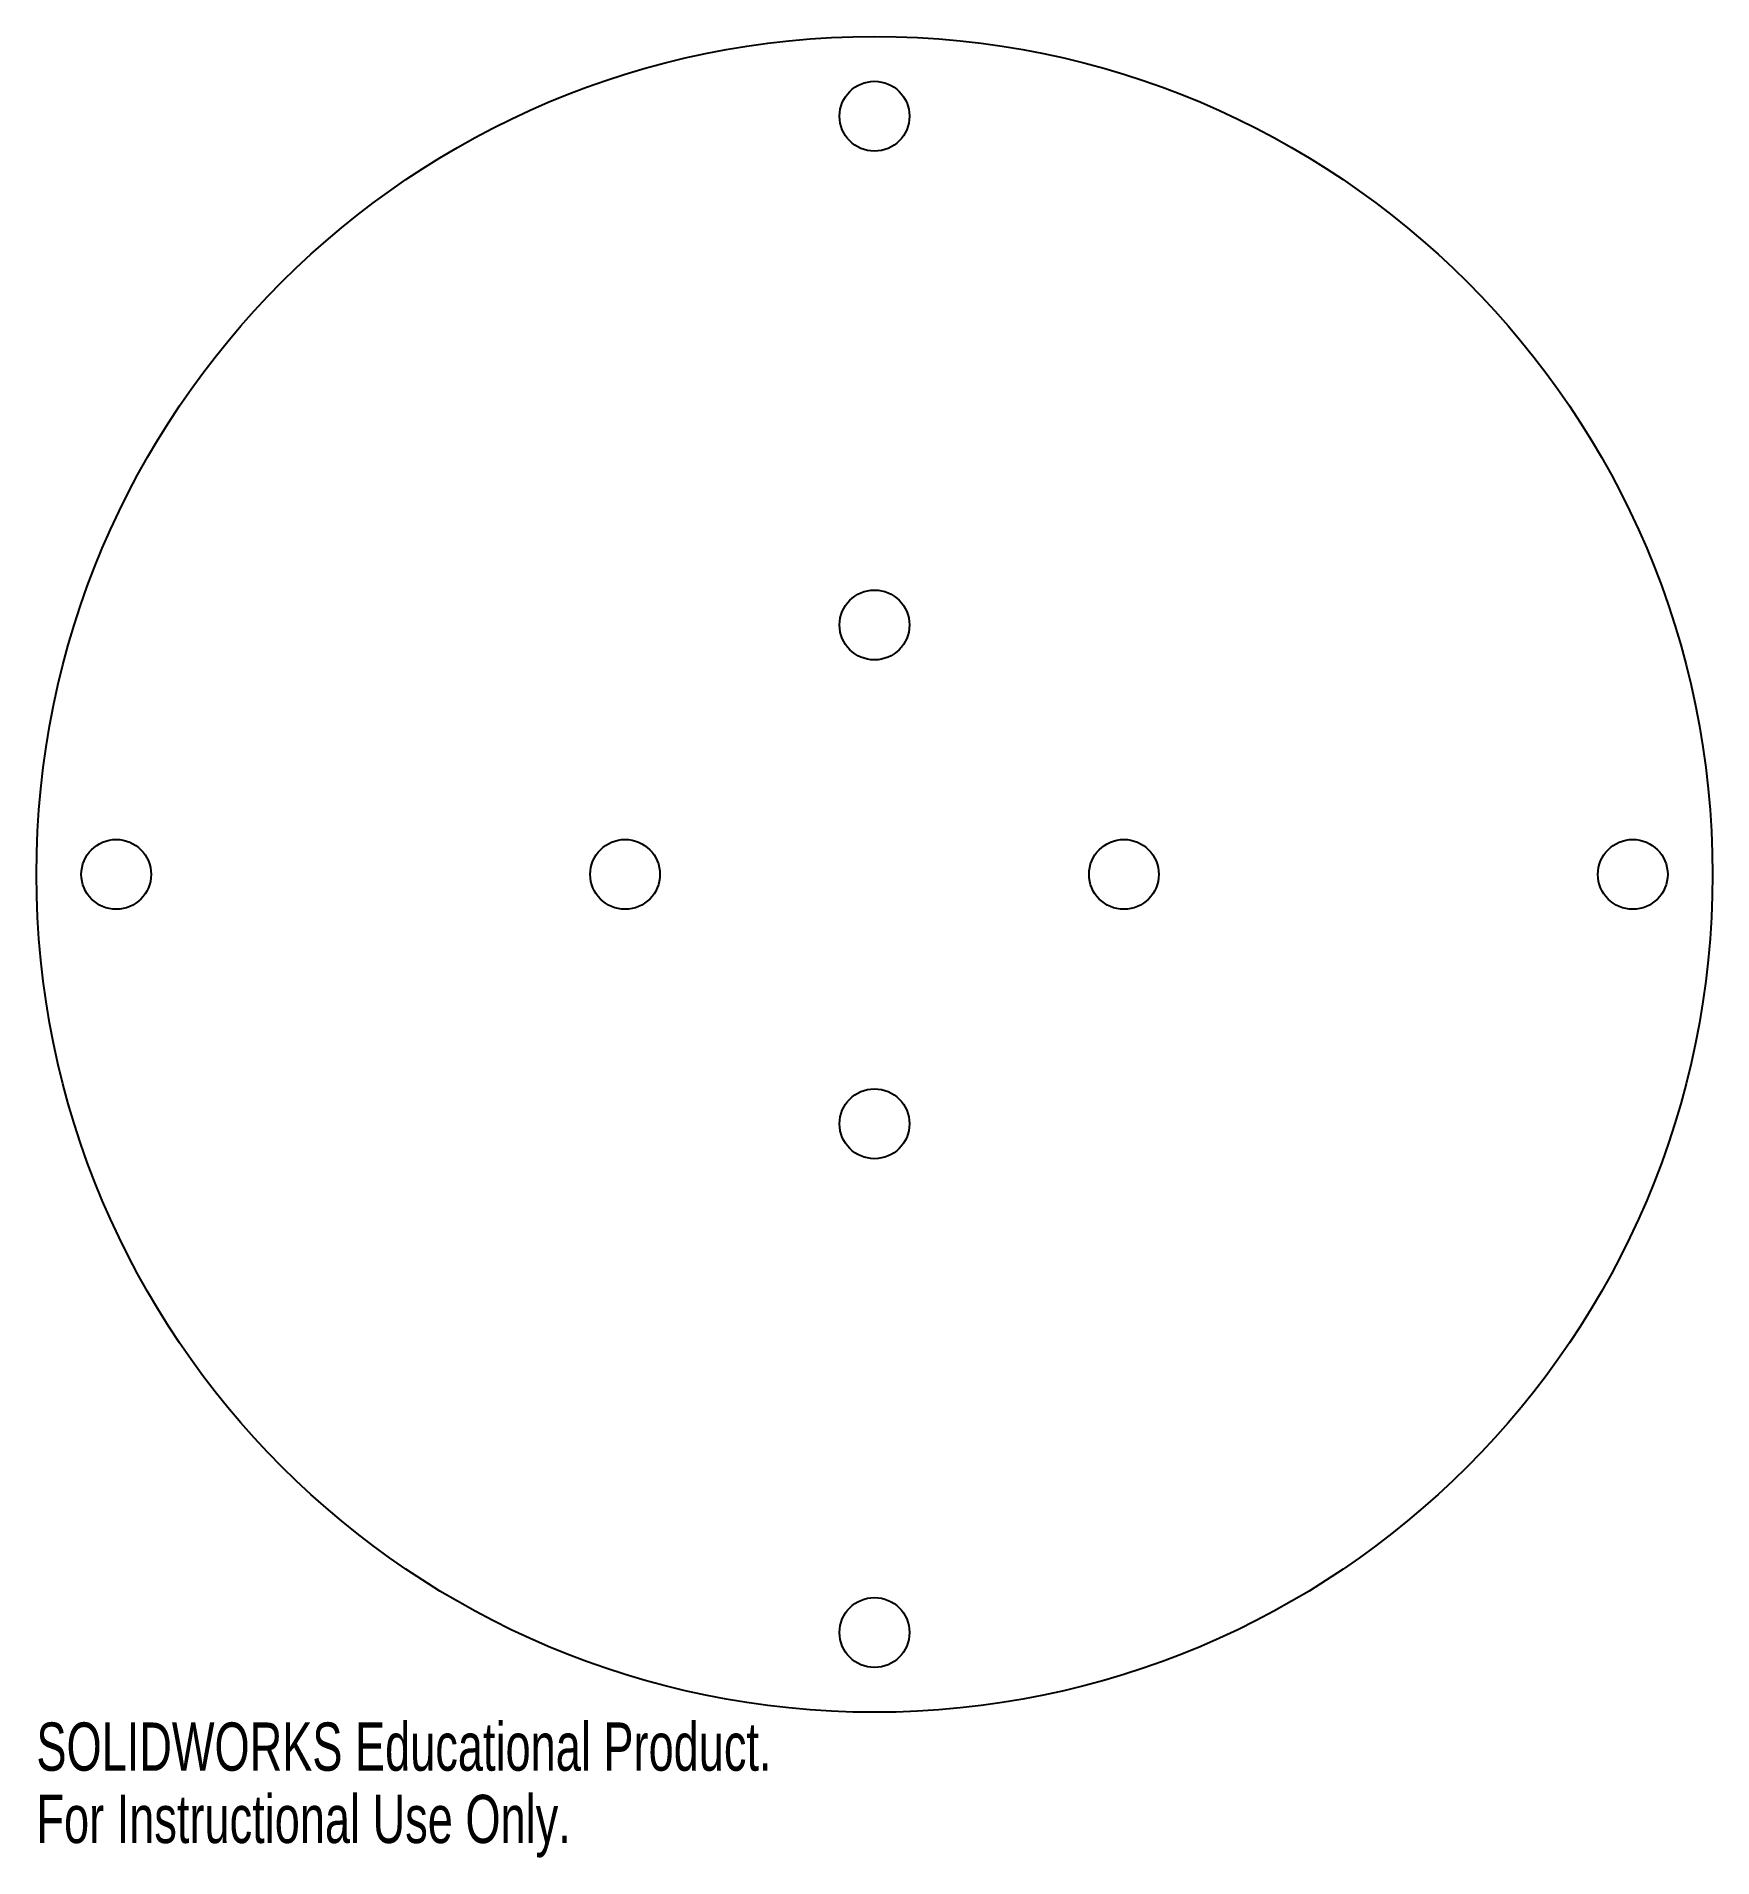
# Model space of a CAD drawing. Header units: millimetres. Extents: x -84 to 84, y -99 to 84.
import ezdxf

# ---------------------------------------------------------------- set-up
doc = ezdxf.new("R2010")
doc.units = ezdxf.units.MM
doc.styles.add('SLDTEXTSTYLE0', font='TXT', dxfattribs={"width": 0.7})

msp = doc.modelspace()

# ---------------------------------------------------------------- linework, layer by layer
at = {"color": 7, "linetype": 'Continuous', "lineweight": 25}
for centre, radius in [((0, 0), 84), ((0, 76), 3.5), ((0, 25), 3.5), ((-76, 0), 3.5), ((-25, 0), 3.5), ((25, 0), 3.5), ((76, 0), 3.5), ((0, -25), 3.5), ((0, -76), 3.5)]:
    msp.add_circle(centre, radius, dxfattribs=at)

# ---------------------------------------------------------------- texts
at = {"color": 7, "linetype": 'Continuous', "char_height": 4.8336, "attachment_point": 1, "style": 'SLDTEXTSTYLE0'}
for s, insert in [('SOLIDWORKS Educational Product.', (-84, -85.02)), ('For Instructional Use Only.', (-84, -92.27))]:
    msp.add_mtext(s, dxfattribs=dict(at, insert=insert))

doc.saveas('drawing.dxf')
